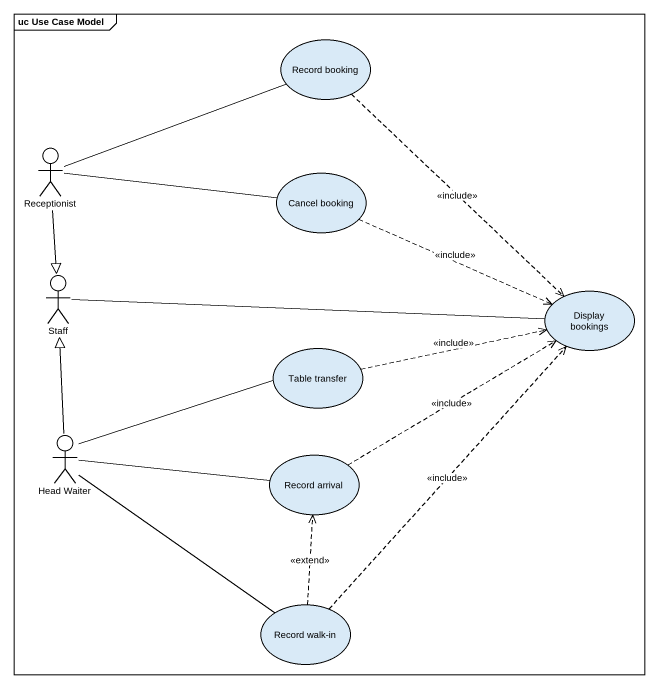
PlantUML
@startuml
mainframe uc Use Case Model
usecase "Record booking" as Record_booking
actor Receptionist
usecase "Cancel booking" as Cancel_booking
actor Staff
usecase "Display bookings" as Display_bookings
usecase "Table transfer" as Table_transfer
actor "Head Waiter" as Head_Waiter
usecase "Record arrival" as Record_arrival
usecase "Record walk-in" as Record_walk_in
Record_booking ..> Display_bookings : <<include>>
Receptionist -right- Record_booking
Receptionist -right- Cancel_booking
Receptionist --|> Staff
Cancel_booking .right.> Display_bookings : <<include>>
Staff -right- Display_bookings
Table_transfer .right.> Display_bookings : <<include>>
Head_Waiter -up-|> Staff
Head_Waiter -right- Table_transfer
Head_Waiter -right- Record_arrival
Head_Waiter -- Record_walk_in
Record_arrival .right.> Display_bookings : <<include>>
Record_walk_in .up.> Display_bookings : <<include>>
Record_walk_in .up.> Record_arrival : <<extend>>
@enduml
